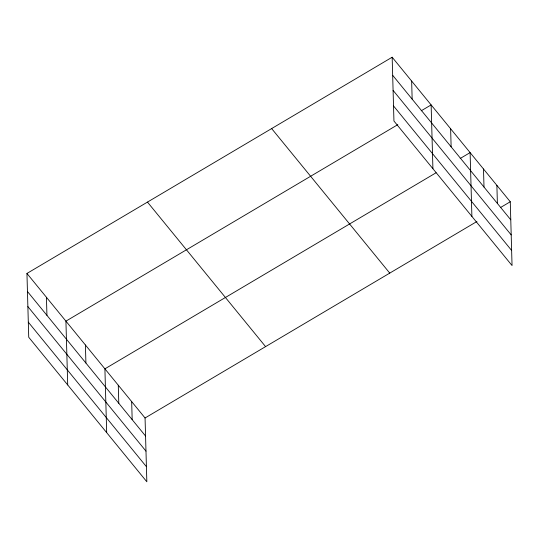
<?xml version="1.0" encoding="UTF-8"?>
<svg xmlns="http://www.w3.org/2000/svg" width="539" height="539" viewBox="0 0 539 539"><rect width="100%" height="100%" fill="white"/><g stroke="black" fill="none" stroke-linecap="round" stroke-linejoin="round"><path stroke-width="0.81" d="M26.95 273.448L145.058 417.981L146.837 481.778L28.729 337.246L26.95 273.448L392.163 57.222L510.271 201.754L512.05 265.552L393.942 121.019L392.163 57.222M397.816 124.644L65.926 321.143L67.705 384.94M421.208 110.791L431.133 104.916L432.918 168.714M436.085 172.763L104.903 368.838L106.682 432.635M460.185 158.486L470.109 152.611L471.894 216.408M145.058 417.981L476.948 221.482M500.34 207.63L510.271 201.754M392.661 75.285L510.77 219.818M393.086 90.377L511.194 234.91M393.517 105.927L511.626 250.46M271.643 128.578L389.751 273.111M147.47 202.091L265.579 346.624M27.455 291.511L145.564 436.044M27.873 306.603L145.981 451.136M28.311 322.154L146.419 466.686M496.884 185.376L497.389 203.439M483.496 168.997L484.002 187.06M450.624 128.767L451.13 146.83M411.648 81.072L412.153 99.136M131.671 401.602L132.176 419.665M118.284 385.217L118.789 403.287M85.411 344.994L85.917 363.057M46.435 297.292L46.94 315.362"/></g></svg>
